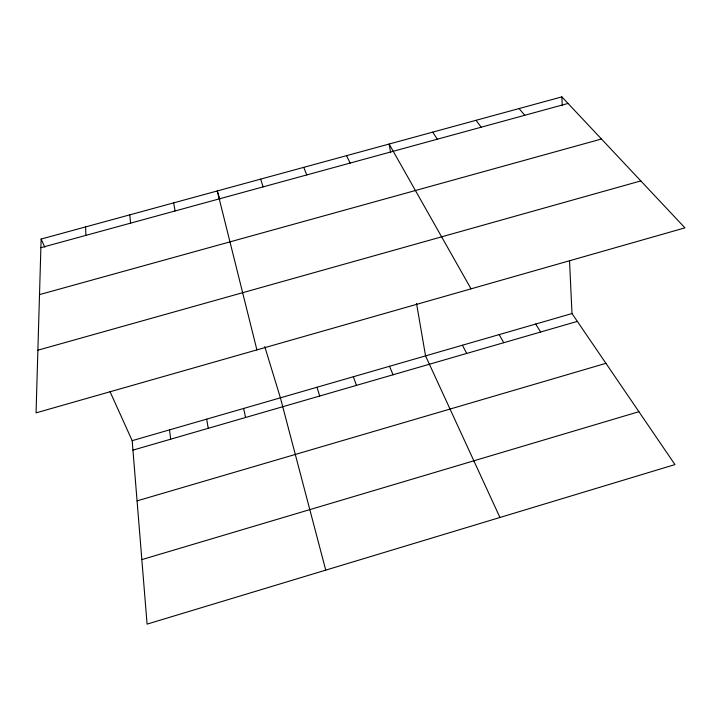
<?xml version="1.0" encoding="UTF-8"?>
<svg xmlns="http://www.w3.org/2000/svg" width="721" height="721" viewBox="0 0 721 721"><rect width="100%" height="100%" fill="white"/><g stroke="black" fill="none" stroke-linecap="round" stroke-linejoin="round"><path stroke-width="1.08" d="M41.133 239.057L36.05 412.863L684.95 227.854L561.866 96.875L41.133 239.057L44.765 247.105M141.839 559.613L638.905 411.7M137.071 500.87L605.928 363.33M132.177 440.666L571.996 313.554L674.955 464.585L147.084 624.125L132.177 440.666L109.989 391.539M132.943 450.12L577.341 321.386M37.889 350.19L640.825 180.908M39.511 294.61L601.449 139.009M40.881 247.691L568.031 103.445M519.084 108.556L524.744 115.288M476.031 120.308L481.177 127.211M432.717 132.141L437.341 139.207M535.676 324.053L540.651 332.02M499.166 334.607L503.763 342.7M471.038 288.842L389.133 144.038L390.62 152.69M462.458 345.215L466.685 353.443M346.558 155.664L350.136 163.072M499.941 517.48L425.552 355.877L416.522 303.379M389.538 366.286L393.026 374.785M303.73 167.362L306.776 174.933M353.344 376.741L356.453 385.375M260.632 179.123L263.147 186.874M316.97 387.258L319.691 396.027M219.86 199.429L217.273 190.966L256.901 349.892M264.769 346.63L280.397 397.83L325.739 570.131M243.626 408.456L245.582 417.486M173.653 202.88L175.077 210.974M206.675 419.135L208.234 428.31M169.525 429.869L170.688 439.188M129.753 214.858L130.627 223.131M561.866 96.875L562.281 105.717M569.518 260.533L571.996 313.554M85.583 226.926L85.898 235.37"/></g></svg>
